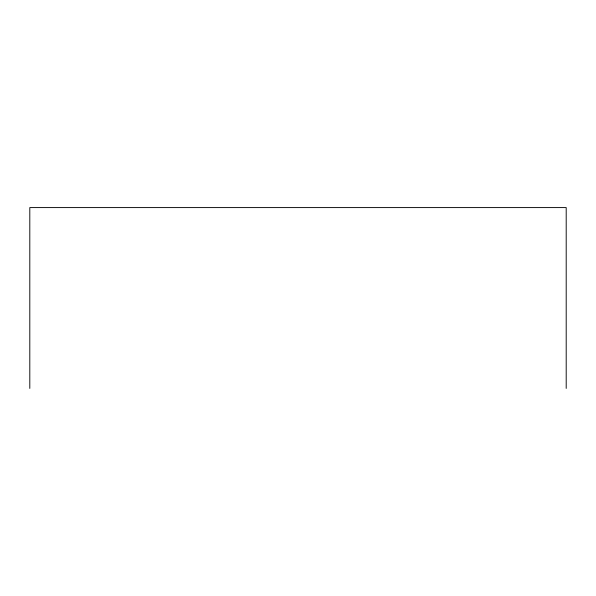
<?xml version="1.0" encoding="UTF-8"?>
<svg xmlns="http://www.w3.org/2000/svg" width="596" height="596" viewBox="0 0 596 596"><rect width="100%" height="100%" fill="white"/><g stroke="black" fill="none" stroke-linecap="round" stroke-linejoin="round"><path stroke-width="0.89" d="M566.2 388.413L566.2 207.587L29.8 207.587L29.8 388.413"/></g></svg>
